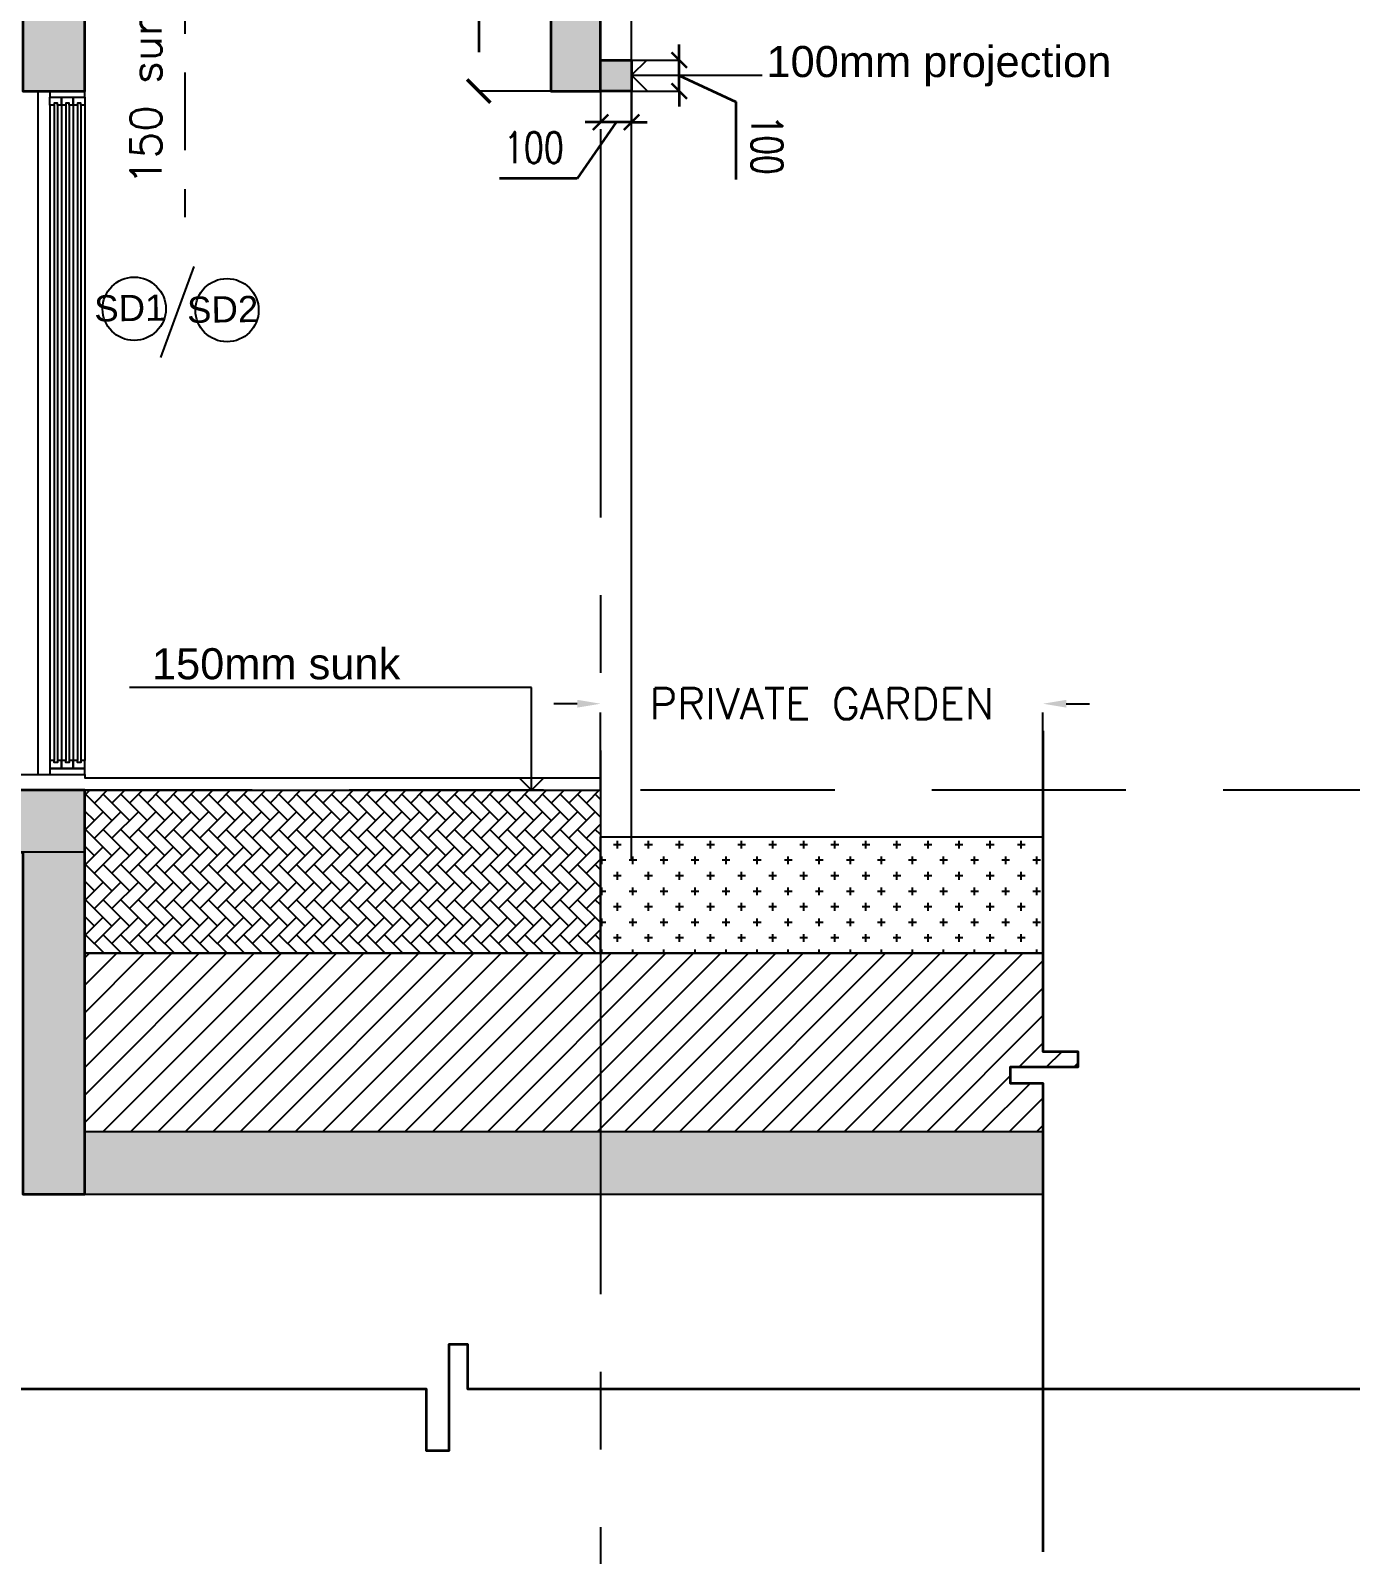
# Model space of a CAD drawing. Header units: millimetres. Extents: x 1066295 to 1300022, y -5734212 to -5454663.
# Drawn here: x 1120826 to 1125075, y -5549454 to -5544548 of the extents above; entities that cross this region are included whole.
import ezdxf
from ezdxf.enums import TextEntityAlignment as Align

# ---------------------------------------------------------------- set-up
doc = ezdxf.new("R2010")
doc.units = ezdxf.units.MM
doc.header["$LTSCALE"] = 1000
doc.header["$MEASUREMENT"] = 0
for name, pattern in [('AUDIT_D_120904163729-0', [0]), ('T9_PROFILE SECTIONS$0$( Hidden )', [0.375, 0.25, -0.125]), ('T9_PROFILE SECTIONS$0$AUDIT_D_120904163729-0', [0]), ('T9_PROFILE SECTIONS$0$HIDDEN', [0.375, 0.25, -0.125]), ('T9_PROFILE SECTIONS$0$HIDDEN2', [0.1875, 0.125, -0.0625]), ('T9_PROFILE SECTIONS$0$PHANTOM2', [1.25, 0.625, -0.125, 0.125, -0.125, 0.125, -0.125]), ('T9_PROFILE SECTIONS$0$T10(T7 IS SIMILAR BUT MIRROR) - DIMENSION & TEXTING$0$HIDDEN', [0.375, 0.25, -0.125]), ('T9_PROFILE SECTIONS$0$T8_PROFILE SECTIONS$0$HIDDEN', [0.375, 0.25, -0.125])]:
    doc.linetypes.add(name, pattern=pattern)
doc.layers.get('0').update_dxf_attribs({"linetype": 'AUDIT_D_120904163729-0'})
for name, color, linetype in [('T9_PROFILE SECTIONS$0$a-alu frame', 4, 'Continuous'), ('T9_PROFILE SECTIONS$0$A-BUILDING LINE TURNS HERE', 252, 'T9_PROFILE SECTIONS$0$PHANTOM2'), ('T9_PROFILE SECTIONS$0$a-ele', 8, 'Continuous'), ('T9_PROFILE SECTIONS$0$a-rcc', 3, 'Continuous'), ('T9_PROFILE SECTIONS$0$A-SUNK SLAB', 251, 'T9_PROFILE SECTIONS$0$AUDIT_D_120904163729-0'), ('T9_PROFILE SECTIONS$0$A-WALL HATCH', 8, 'Continuous'), ('T9_PROFILE SECTIONS$0$a-window', 5, 'Continuous'), ('T9_PROFILE SECTIONS$0$ELEV 5', 8, 'Continuous'), ('T9_PROFILE SECTIONS$0$F.F.L', 36, 'Continuous'), ('T9_PROFILE SECTIONS$0$HATCH', 8, 'Continuous'), ('T9_PROFILE SECTIONS$0$HATCH 150', 8, 'Continuous'), ('T9_PROFILE SECTIONS$0$Leader', 2, 'T9_PROFILE SECTIONS$0$AUDIT_D_120904163729-0'), ('T9_PROFILE SECTIONS$0$LEVEL', 7, 'Continuous'), ('T9_PROFILE SECTIONS$0$T10(T7 IS SIMILAR BUT MIRROR) - DIMENSION & TEXTING$0$A-DIMENSIONS', 2, 'T9_PROFILE SECTIONS$0$T10(T7 IS SIMILAR BUT MIRROR) - DIMENSION & TEXTING$0$HIDDEN'), ('T9_PROFILE SECTIONS$0$TEXT ROOM', 7, 'Continuous'), ('T9_PROFILE SECTIONS$0$TYPICAL UNITS$0$a-door-no', 104, 'Continuous')]:
    doc.layers.add(name, color=color, linetype=linetype)
for name, color, linetype, lineweight in [('T9_PROFILE SECTIONS$0$A-DIMENSION', 2, 'Continuous', 35), ('T9_PROFILE SECTIONS$0$A-SLAB', 3, 'Continuous', 35), ('T9_PROFILE SECTIONS$0$R0-18-10-2014-T1-1st Podium Floor Plan$0$Text', 7, 'Continuous', 0), ('T9_PROFILE SECTIONS$0$T8_PROFILE SECTIONS$0$A-DIMENSION', 2, 'Continuous', 35), ('T9_PROFILE SECTIONS$0$T8_PROFILE SECTIONS$0$A-SLAB', 3, 'Continuous', 35)]:
    doc.layers.add(name, color=color, linetype=linetype, lineweight=lineweight)
doc.styles.add('T9_PROFILE SECTIONS$0$ARIAL ARROW', font='arial.ttf')
doc.styles.add('T9_PROFILE SECTIONS$0$CLUSTER A- TOILET DETAIL$0$texts', font='simplex.shx', dxfattribs={"width": 0.75})
doc.styles.add('T9_PROFILE SECTIONS$0$Romans 1', font='romans.shx', dxfattribs={"height": 100})
doc.styles.add('T9_PROFILE SECTIONS$0$T8_PROFILE SECTIONS$0$Romans 1', font='romans.shx', dxfattribs={"height": 100})
doc.styles.add('T9_PROFILE SECTIONS$0$TYPICAL UNITS$0$LODHA STANDERD', font='sanss___.ttf')
doc.dimstyles.new('T9_PROFILE SECTIONS$0$ALPINE S', dxfattribs={"dimscale": 0, "dimtxt": 100, "dimasz": 75, "dimexe": 0, "dimexo": 0, "dimgap": 75, "dimtad": 1, "dimdec": 0, "dimzin": 0, "dimdsep": 46, "dimtxsty": 'T9_PROFILE SECTIONS$0$Romans 1', "dimblk": 'T9_PROFILE SECTIONS$0$_ArchTick', "dimcen": 0.09, "dimclrd": 256, "dimclre": 256, "dimclrt": 7, "dimadec": 0, "dimazin": 0, "dimtfac": 1, "dimtdec": 0, "dimtofl": 0, "dimtmove": 1, "dimatfit": 0, "dimldrblk": 'T9_PROFILE SECTIONS$0$_Open90', "dimfxl": 1, "dimtolj": 1, "dimtzin": 0, "dimarcsym": 0})
doc.dimstyles.new('T9_PROFILE SECTIONS$0$T8_PROFILE SECTIONS$0$ALPINE S', dxfattribs={"dimscale": 0, "dimtxt": 100, "dimasz": 75, "dimexe": 0, "dimexo": 0, "dimgap": 75, "dimtad": 1, "dimdec": 0, "dimzin": 0, "dimdsep": 46, "dimtxsty": 'T9_PROFILE SECTIONS$0$T8_PROFILE SECTIONS$0$Romans 1', "dimblk": 'T9_PROFILE SECTIONS$0$T8_PROFILE SECTIONS$0$_ArchTick', "dimcen": 0.09, "dimclrd": 256, "dimclre": 256, "dimclrt": 7, "dimadec": 0, "dimazin": 0, "dimtfac": 1, "dimtdec": 0, "dimtofl": 0, "dimtmove": 1, "dimatfit": 0, "dimldrblk": 'T9_PROFILE SECTIONS$0$T8_PROFILE SECTIONS$0$_Open90', "dimfxl": 1, "dimtolj": 1, "dimtzin": 0, "dimarcsym": 0})

# ---------------------------------------------------------------- blocks, each defined once
blk = doc.blocks.new('T9_PROFILE SECTIONS$0$window with railing')
at = {"layer": 'T9_PROFILE SECTIONS$0$a-ele'}
blk.add_lwpolyline([(-11244.9, -340863.7), (-11244.9, -338663.7)], dxfattribs=at)
at = {"layer": 'T9_PROFILE SECTIONS$0$a-window', "color": 250}
for p, q in [((-11394.9, -338708.7), (-11394.9, -340818.7)), ((-11381.6, -338708.7), (-11381.6, -340818.7)), ((-11371.6, -338708.7), (-11371.6, -340818.7))]:
    blk.add_line(p, q, dxfattribs=at)
at = {"layer": 'T9_PROFILE SECTIONS$0$a-window', "color": 1}
for p, q in [((-11357.4, -338708.7), (-11357.4, -340818.7)), ((-11319.9, -338708.7), (-11319.9, -340818.7)), ((-11319.9, -338708.7), (-11319.9, -340818.7)), ((-11282.4, -338708.7), (-11282.4, -340818.7))]:
    blk.add_line(p, q, dxfattribs=at)
at = {"layer": 'T9_PROFILE SECTIONS$0$a-window', "color": 5}
for p, q in [((-11344.1, -338708.7), (-11344.1, -340818.7)), ((-11334.1, -338708.7), (-11334.1, -340818.7)), ((-11306.6, -338708.7), (-11306.6, -340818.7)), ((-11296.6, -338708.7), (-11296.6, -340818.7))]:
    blk.add_line(p, q, dxfattribs=at)
at = {"layer": 'T9_PROFILE SECTIONS$0$a-window', "color": 4}
for points in [[(-11394.9, -338683.7), (-11394.9, -338663.7), (-11282.4, -338663.7), (-11282.4, -338683.7)], [(-11371.6, -338708.7), (-11357.4, -338708.7), (-11357.4, -338683.7), (-11394.9, -338683.7), (-11394.9, -338708.7), (-11381.6, -338708.7), (-11381.6, -338702.7), (-11371.6, -338702.7)], [(-11334.1, -338708.7), (-11319.9, -338708.7), (-11319.9, -338683.7), (-11357.4, -338683.7), (-11357.4, -338708.7), (-11344.1, -338708.7), (-11344.1, -338702.7), (-11334.1, -338702.7)], [(-11296.6, -338708.7), (-11282.4, -338708.7), (-11282.4, -338683.7), (-11319.9, -338683.7), (-11319.9, -338708.7), (-11306.6, -338708.7), (-11306.6, -338702.7), (-11296.6, -338702.7)], [(-11371.6, -340818.7), (-11357.4, -340818.7), (-11357.4, -340843.7), (-11394.9, -340843.7), (-11394.9, -340818.7), (-11381.6, -340818.7), (-11381.6, -340824.7), (-11371.6, -340824.7)], [(-11394.9, -340863.7), (-11394.9, -340843.7), (-11282.4, -340843.7), (-11282.4, -340863.7)], [(-11334.1, -340818.7), (-11319.9, -340818.7), (-11319.9, -340843.7), (-11357.4, -340843.7), (-11357.4, -340818.7), (-11344.1, -340818.7), (-11344.1, -340824.7), (-11334.1, -340824.7)], [(-11296.6, -340818.7), (-11282.4, -340818.7), (-11282.4, -340843.7), (-11319.9, -340843.7), (-11319.9, -340818.7), (-11306.6, -340818.7), (-11306.6, -340824.7), (-11296.6, -340824.7)]]:
    blk.add_lwpolyline(points, close=True, dxfattribs=at)
blk = doc.blocks.new('T9_PROFILE SECTIONS$0$_ArchTick')
at = {"color": 0, "linetype": 'ByBlock', "const_width": 0.15}
blk.add_lwpolyline([(-0.5, -0.5), (0.5, 0.5)], dxfattribs=at)
blk = doc.blocks.new('T9_PROFILE SECTIONS$0$TYPICAL UNITS$0$B-flat-33')
at = {"layer": 'T9_PROFILE SECTIONS$0$TYPICAL UNITS$0$a-door-no'}
blk.add_ellipse((14107.6, 1401.5), major_axis=(0, -181), ratio=0.999989, dxfattribs=at)
at = {"layer": 'T9_PROFILE SECTIONS$0$TYPICAL UNITS$0$a-door-no', "style": 'T9_PROFILE SECTIONS$0$TYPICAL UNITS$0$LODHA STANDERD', "oblique": 0.00002, "width": 0.999989}
blk.add_attdef('OP1', text='', height=150, rotation=0.75922, dxfattribs=at).set_placement((14117, 1331.6), align=Align.CENTER)
blk = doc.blocks.new('*D858')
at = {"layer": 'T9_PROFILE SECTIONS$0$Leader', "lineweight": -2, "transparency": 16777216}
for p, q in [((1124331.2, -5544316.8), (1124256.2, -5544316.8)), ((1125905.5, -5544316.8), (1125980.5, -5544316.8))]:
    blk.add_line(p, q, dxfattribs=at)
at = {"layer": 'T9_PROFILE SECTIONS$0$Leader', "linetype": 'T9_PROFILE SECTIONS$0$( Hidden )', "lineweight": -2, "transparency": 16777216}
for p, q in [((1124406.2, -5544595.1), (1124406.2, -5544316.8)), ((1125830.5, -5544595.1), (1125830.5, -5544316.8))]:
    blk.add_line(p, q, dxfattribs=at)
at = {"layer": 'T9_PROFILE SECTIONS$0$Leader', "transparency": 16777216}
for points in [[(1124331.2, -5544304.3), (1124331.2, -5544329.3), (1124406.2, -5544316.8)], [(1125905.5, -5544304.3), (1125905.5, -5544329.3), (1125830.5, -5544316.8)]]:
    blk.add_solid(points, dxfattribs=at)
at = {"layer": 'T9_PROFILE SECTIONS$0$Leader', "color": 7, "transparency": 16777216, "insert": (1125118.4, -5544316.8), "char_height": 100, "attachment_point": 5, "style": 'T9_PROFILE SECTIONS$0$Romans 1'}
blk.add_mtext('\\A1;PRIVATE GARDEN', dxfattribs=at)
blk = doc.blocks.new('*D220')
at = {"layer": 'T9_PROFILE SECTIONS$0$A-DIMENSION', "linetype": 'T9_PROFILE SECTIONS$0$HIDDEN', "lineweight": -2, "transparency": 16777216}
for p, q in [((1322621.8, -5677944.3), (1322621.8, -5677712.1)), ((1323371.8, -5677944.3), (1323371.8, -5677712.1))]:
    blk.add_line(p, q, dxfattribs=at)
at = {"layer": 'T9_PROFILE SECTIONS$0$A-DIMENSION', "linetype": 'T9_PROFILE SECTIONS$0$HIDDEN', "transparency": 16777216}
blk.add_line((1323371.8, -5677712.1), (1322621.8, -5677712.1), dxfattribs=at)
at = {"layer": 'T9_PROFILE SECTIONS$0$A-DIMENSION', "linetype": 'ByBlock', "transparency": 16777216, "xscale": 75, "yscale": 75, "zscale": 75, "rotation": 180}
blk.add_blockref('T9_PROFILE SECTIONS$0$_ArchTick', (1322621.8, -5677712.1), dxfattribs=at)
at = {"layer": 'T9_PROFILE SECTIONS$0$A-DIMENSION', "linetype": 'ByBlock', "transparency": 16777216, "xscale": 75, "yscale": 75, "zscale": 75}
blk.add_blockref('T9_PROFILE SECTIONS$0$_ArchTick', (1323371.8, -5677712.1), dxfattribs=at)
at = {"layer": 'T9_PROFILE SECTIONS$0$A-DIMENSION', "color": 7, "linetype": 'ByBlock', "transparency": 16777216, "insert": (1322996.8, -5677587.1), "char_height": 100, "attachment_point": 5, "style": 'T9_PROFILE SECTIONS$0$Romans 1'}
blk.add_mtext('\\A1;750', dxfattribs=at)
blk = doc.blocks.new('T9_PROFILE SECTIONS$0$_Open90')
at = {"color": 0, "linetype": 'ByBlock', "lineweight": -2}
for p, q in [((0, 0), (-1, 0)), ((-0.5, 0.5), (0, 0)), ((0, 0), (-0.5, -0.5))]:
    blk.add_line(p, q, dxfattribs=at)
blk = doc.blocks.new('T9_PROFILE SECTIONS$0$T8_PROFILE SECTIONS$0$_ArchTick')
at = {"color": 0, "linetype": 'ByBlock', "const_width": 0.15}
blk.add_lwpolyline([(-0.5, -0.5), (0.5, 0.5)], dxfattribs=at)
blk = doc.blocks.new('*D223')
at = {"layer": 'T9_PROFILE SECTIONS$0$T8_PROFILE SECTIONS$0$A-DIMENSION', "linetype": 'T9_PROFILE SECTIONS$0$T8_PROFILE SECTIONS$0$HIDDEN', "transparency": 16777216}
for p, q in [((1322340, -5678028.8), (1322340, -5677750.3)), ((1322521.7, -5678154.4), (1322340, -5678028.8)), ((1322521.7, -5678104.4), (1322521.7, -5678054.4)), ((1322521.7, -5678204.4), (1322521.7, -5678104.4)), ((1322521.7, -5678204.4), (1322521.7, -5678254.4))]:
    blk.add_line(p, q, dxfattribs=at)
at = {"layer": 'T9_PROFILE SECTIONS$0$T8_PROFILE SECTIONS$0$A-DIMENSION', "linetype": 'T9_PROFILE SECTIONS$0$T8_PROFILE SECTIONS$0$HIDDEN', "lineweight": -2, "transparency": 16777216}
for p, q in [((1322621.8, -5678104.4), (1322521.7, -5678104.4)), ((1322621.8, -5678204.4), (1322521.7, -5678204.4))]:
    blk.add_line(p, q, dxfattribs=at)
at = {"layer": 'T9_PROFILE SECTIONS$0$T8_PROFILE SECTIONS$0$A-DIMENSION', "linetype": 'ByBlock', "transparency": 16777216, "xscale": 50, "yscale": 50, "zscale": 50}
for p, rotation in [((1322521.7, -5678104.4), 270), ((1322521.7, -5678204.4), 90.00000000000001)]:
    blk.add_blockref('T9_PROFILE SECTIONS$0$T8_PROFILE SECTIONS$0$_ArchTick', p, dxfattribs=dict(at, rotation=rotation))
at = {"layer": 'T9_PROFILE SECTIONS$0$T8_PROFILE SECTIONS$0$A-DIMENSION', "color": 7, "linetype": 'ByBlock', "transparency": 16777216, "insert": (1322440, -5677889.5), "char_height": 100, "attachment_point": 5, "rotation": 270, "style": 'T9_PROFILE SECTIONS$0$CLUSTER A- TOILET DETAIL$0$texts'}
blk.add_mtext('\\A1;100', dxfattribs=at)
blk = doc.blocks.new('T9_PROFILE SECTIONS$0$T8_PROFILE SECTIONS$0$_Open90')
at = {"color": 0, "linetype": 'ByBlock', "lineweight": -2}
for p, q in [((0, 0), (-1, 0)), ((-0.5, 0.5), (0, 0)), ((0, 0), (-0.5, -0.5))]:
    blk.add_line(p, q, dxfattribs=at)
blk = doc.blocks.new('*D224')
at = {"layer": 'T9_PROFILE SECTIONS$0$T8_PROFILE SECTIONS$0$A-DIMENSION', "linetype": 'T9_PROFILE SECTIONS$0$T8_PROFILE SECTIONS$0$HIDDEN', "lineweight": -2, "transparency": 16777216}
for p, q in [((1322621.8, -5678204.4), (1322621.8, -5678357.5)), ((1322721.8, -5678204.4), (1322721.8, -5678357.5))]:
    blk.add_line(p, q, dxfattribs=at)
at = {"layer": 'T9_PROFILE SECTIONS$0$T8_PROFILE SECTIONS$0$A-DIMENSION', "linetype": 'T9_PROFILE SECTIONS$0$T8_PROFILE SECTIONS$0$HIDDEN', "transparency": 16777216}
for p, q in [((1322621.8, -5678357.5), (1322571.8, -5678357.5)), ((1322671.8, -5678357.5), (1322587.6, -5678540.1)), ((1322621.8, -5678357.5), (1322721.8, -5678357.5)), ((1322721.8, -5678357.5), (1322771.8, -5678357.5)), ((1322587.6, -5678540.1), (1322309, -5678540.1))]:
    blk.add_line(p, q, dxfattribs=at)
at = {"layer": 'T9_PROFILE SECTIONS$0$T8_PROFILE SECTIONS$0$A-DIMENSION', "linetype": 'ByBlock', "transparency": 16777216, "xscale": 50, "yscale": 50, "zscale": 50}
blk.add_blockref('T9_PROFILE SECTIONS$0$T8_PROFILE SECTIONS$0$_ArchTick', (1322621.8, -5678357.5), dxfattribs=at)
at = {"layer": 'T9_PROFILE SECTIONS$0$T8_PROFILE SECTIONS$0$A-DIMENSION', "linetype": 'ByBlock', "transparency": 16777216, "xscale": 50, "yscale": 50, "zscale": 50, "rotation": 180}
blk.add_blockref('T9_PROFILE SECTIONS$0$T8_PROFILE SECTIONS$0$_ArchTick', (1322721.8, -5678357.5), dxfattribs=at)
at = {"layer": 'T9_PROFILE SECTIONS$0$T8_PROFILE SECTIONS$0$A-DIMENSION', "color": 7, "linetype": 'ByBlock', "transparency": 16777216, "insert": (1322448.3, -5678640.1), "char_height": 100, "attachment_point": 5, "rotation": 180, "style": 'T9_PROFILE SECTIONS$0$CLUSTER A- TOILET DETAIL$0$texts'}
blk.add_mtext('\\A1;100', dxfattribs=at)
blk = doc.blocks.new('*D217')
at = {"layer": 'T9_PROFILE SECTIONS$0$T10(T7 IS SIMILAR BUT MIRROR) - DIMENSION & TEXTING$0$A-DIMENSIONS', "lineweight": -2, "transparency": 16777216}
for p, q in [((1323056.6, -5676766), (1322216.1, -5676766)), ((1323296.8, -5677053.5), (1323056.6, -5676766)), ((1323221.8, -5677053.5), (1323146.8, -5677053.5)), ((1323221.8, -5677053.5), (1323371.8, -5677053.5)), ((1323371.8, -5677053.5), (1323446.8, -5677053.5))]:
    blk.add_line(p, q, dxfattribs=at)
at = {"layer": 'T9_PROFILE SECTIONS$0$T10(T7 IS SIMILAR BUT MIRROR) - DIMENSION & TEXTING$0$A-DIMENSIONS', "linetype": 'T9_PROFILE SECTIONS$0$HIDDEN', "lineweight": -2, "transparency": 16777216}
for p, q in [((1323221.8, -5677194.4), (1323221.8, -5677053.5)), ((1323371.8, -5677194.4), (1323371.8, -5677053.5))]:
    blk.add_line(p, q, dxfattribs=at)
at = {"layer": 'T9_PROFILE SECTIONS$0$T10(T7 IS SIMILAR BUT MIRROR) - DIMENSION & TEXTING$0$A-DIMENSIONS', "linetype": 'ByBlock', "lineweight": -2, "transparency": 16777216, "xscale": 75, "yscale": 75, "zscale": 75}
blk.add_blockref('T9_PROFILE SECTIONS$0$_ArchTick', (1323221.8, -5677053.5), dxfattribs=at)
at = {"layer": 'T9_PROFILE SECTIONS$0$T10(T7 IS SIMILAR BUT MIRROR) - DIMENSION & TEXTING$0$A-DIMENSIONS', "linetype": 'ByBlock', "lineweight": -2, "transparency": 16777216, "xscale": 75, "yscale": 75, "zscale": 75, "rotation": 180}
blk.add_blockref('T9_PROFILE SECTIONS$0$_ArchTick', (1323371.8, -5677053.5), dxfattribs=at)
at = {"layer": 'T9_PROFILE SECTIONS$0$T10(T7 IS SIMILAR BUT MIRROR) - DIMENSION & TEXTING$0$A-DIMENSIONS', "color": 7, "linetype": 'ByBlock', "transparency": 16777216, "insert": (1322636.3, -5676641), "char_height": 100, "attachment_point": 5, "style": 'T9_PROFILE SECTIONS$0$Romans 1', "bg_fill": 3, "box_fill_scale": 1.25, "bg_fill_color": 256, "bg_fill_true_color": 13158600, "bg_fill_transparency": 0}
blk.add_mtext('\\A1;150 sunk', dxfattribs=at)
blk = doc.blocks.new('T9_PROFILE SECTIONS$0$87i')
at = {"layer": 'T9_PROFILE SECTIONS$0$HATCH 150'}
h = blk.add_hatch(color=8, dxfattribs=at)
h.dxf.hatch_style = 1
h.paths.add_polyline_path([(1323521.8, -5677944.4), (1323371.8, -5677944.4), (1323221.8, -5677944.4), (1323221.8, -5676444.4), (1323371.8, -5676444.4), (1323371.8, -5674481), (1323171.8, -5674481), (1323171.8, -5676244.4), (1322621.8, -5676244.4), (1322621.8, -5676444.4), (1323021.8, -5676444.4), (1323021.8, -5677944.4), (1322621.8, -5677944.4), (1322621.8, -5678104.4), (1323521.8, -5678104.4)])
h = blk.add_hatch(dxfattribs=at)
h.set_pattern_fill('AR-SAND', color=8, scale=10, angle=-90)
h.set_pattern_definition([(37.5, (-7656.884, 3890.655), (-0.62993358, 19.26823769), [0, -15.2, 0, -17, 0, -16.25]), (7.5, (-7656.884, 3890.655), (17.69776705, 28.22146065), [0, -8.2, 0, -13.7, 0, -5.25]), (327.5, (-7669.184, 3890.655), (31.141418618, 0.056590535), [0, -5, 0, -18, 0, -23.5]), (317.5, (-7669.184, 3890.655), (30.06126605, 8.77675565), [0, -2.5, 0, -11.8, 0, -13.5])])
h.paths.add_polyline_path([(1322721.8, -5678104.4), (1322721.8, -5678204.4), (1322621.8, -5678204.4), (1322621.8, -5678104.4)])
h.paths.add_polyline_path([(1323421.8, -5678104.4), (1323421.8, -5678204.4), (1323521.8, -5678204.4), (1323521.8, -5678104.4)])
at = {"layer": 'T9_PROFILE SECTIONS$0$A-SLAB', "linetype": 'ByBlock'}
for points in [[(1323521.8, -5677944.4), (1323371.8, -5677944.4), (1323221.8, -5677944.4), (1323221.8, -5676444.4), (1323371.8, -5676444.4), (1323371.8, -5674481), (1323171.8, -5674481), (1323171.8, -5676244.4), (1322621.8, -5676244.4), (1322621.8, -5676444.4), (1323021.8, -5676444.4), (1323021.8, -5677944.4), (1322621.8, -5677944.4), (1322621.8, -5678104.4), (1323521.8, -5678104.4)], [(1322721.8, -5678104.4), (1322721.8, -5678204.4), (1322621.8, -5678204.4), (1322621.8, -5678104.4)]]:
    blk.add_lwpolyline(points, close=True, dxfattribs=at)
at = {"layer": 'T9_PROFILE SECTIONS$0$ELEV 5', "ltscale": 0.7}
blk.add_line((1322721.8, -5678204.4), (1323421.8, -5678204.4), dxfattribs=at)
at = {"layer": 'T9_PROFILE SECTIONS$0$R0-18-10-2014-T1-1st Podium Floor Plan$0$Text', "insert": (1322470.1, -5679748.7, 0), "char_height": 100, "width": 1133.401, "attachment_point": 9, "rotation": 270, "style": 'T9_PROFILE SECTIONS$0$ARIAL ARROW'}
blk.add_mtext('100mm projection\\P  ', dxfattribs=at)
at = {"layer": 'T9_PROFILE SECTIONS$0$A-DIMENSION', "linetype": 'ByBlock'}
dim = blk.add_linear_dim(base=(1322621.8, -5677712.1), p1=(1323371.8, -5677944.3), p2=(1322621.8, -5677944.3), dimstyle='T9_PROFILE SECTIONS$0$ALPINE S', override={"dimscale": 1, "dimfxl": 5, "dimlwd": 65535, "dimarcsym": 1}, dxfattribs=at)
dim.commit()
dim.dimension.update_dxf_attribs({"geometry": '*D220', "text_midpoint": (1322996.8, -5677587.1)})
at = {"layer": 'T9_PROFILE SECTIONS$0$T8_PROFILE SECTIONS$0$A-DIMENSION', "linetype": 'ByBlock'}
for base, p1, p2, angle, picture, middle in [((1322521.7, -5678104.4), (1322621.8, -5678204.4, 0), (1322621.8, -5678104.4, 0), 270, '*D223', (1322340, -5677978.8)), ((1322721.8, -5678357.5), (1322621.8, -5678204.4), (1322721.8, -5678204.4, 0), 180, '*D224', (1322537.6, -5678540.1))]:
    dim = blk.add_linear_dim(base=base, p1=p1, p2=p2, angle=angle, dimstyle='T9_PROFILE SECTIONS$0$T8_PROFILE SECTIONS$0$ALPINE S', override={"dimscale": 1, "dimasz": 50, "dimgap": 50, "dimtxsty": 'T9_PROFILE SECTIONS$0$CLUSTER A- TOILET DETAIL$0$texts', "dimfxl": 5, "dimlwd": 65535, "dimarcsym": 1}, dxfattribs=at)
    dim.commit()
    dim.dimension.update_dxf_attribs({"geometry": picture, "text_midpoint": middle, "dimtype": 128})
at = {"layer": 'T9_PROFILE SECTIONS$0$Leader'}
blk.add_leader([(1322672.9, -5678204.4), (1322672.9, -5678421), (1322672.9, -5678624.7)], dimstyle='T9_PROFILE SECTIONS$0$ALPINE S', override={"dimscale": 1, "dimasz": 100, "dimtad": 0}, dxfattribs=at)
at = {"layer": 'T9_PROFILE SECTIONS$0$T10(T7 IS SIMILAR BUT MIRROR) - DIMENSION & TEXTING$0$A-DIMENSIONS', "linetype": 'ByBlock'}
dim = blk.add_linear_dim(base=(1323371.8, -5677053.5), p1=(1323221.8, -5677194.4), p2=(1323371.8, -5677194.4), text='<> sunk', dimstyle='T9_PROFILE SECTIONS$0$ALPINE S', override={"dimscale": 1, "dimfxl": 5, "dimtfill": 1, "dimarcsym": 1}, dxfattribs=at)
dim.commit()
dim.dimension.update_dxf_attribs({"geometry": '*D217', "text_midpoint": (1322981.6, -5676766), "dimtype": 128})
blk = doc.blocks.new('T9_PROFILE SECTIONS')
at = {"layer": 'T9_PROFILE SECTIONS$0$A-SUNK SLAB', "linetype": 'ByBlock'}
h = blk.add_hatch(dxfattribs=at)
h.set_pattern_fill('AR-HBONE', color=256, scale=10)
h.set_pattern_definition([(135, (-4553698.153, -6867966.85), (-56.5685425, 1e-14), [120, -40]), (225, (-4553726.437, -6867938.564), (-56.5685425, 1e-14), [120, -40])])
h.paths.add_polyline_path([(1124406.2086, -5545120.054), (1122746.2086, -5545120.054), (1122746.2086, -5544595.054), (1124406.2086, -5544595.054)])
at = {"layer": 'T9_PROFILE SECTIONS$0$A-WALL HATCH', "linetype": 'ByBlock'}
h = blk.add_hatch(color=256, dxfattribs=at)
h.dxf.hatch_style = 1
h.paths.add_polyline_path([(1125830.5142, -5545895.054), (1125830.5142, -5545695.054), (1122746.2086, -5545695.054), (1122746.2086, -5544795.054), (1122546.2086, -5544795.054), (1122546.2086, -5545895.054)])
at = {"layer": 'T9_PROFILE SECTIONS$0$HATCH'}
h = blk.add_hatch(dxfattribs=at)
h.set_pattern_fill('CROSS', color=256, scale=200, angle=49.8779633, style=0)
h.set_pattern_definition([(90, (-4585134.756, -5991331.64), (-50, 50), [25, -75]), (180, (-4585122.256, -5991319.14), (-50, -50), [25, -75])])
h.paths.add_polyline_path([(1125830.5142, -5545120.054), (1125830.5142, -5544745.054), (1124406.2086, -5544745.054), (1124406.2086, -5545120.054)])
h = blk.add_hatch(dxfattribs=at)
h.set_pattern_fill('ANSI31', color=256, scale=500, style=0)
h.set_pattern_definition([(45, (-541.116, 131789.466), (-44.1941738, 44.1941738), [])])
h.paths.add_polyline_path([(1125830.5142, -5545695.054), (1125830.5142, -5545538.1056), (1125724.9521, -5545538.1056), (1125724.9521, -5545486.8729), (1125942.1929, -5545486.8729), (1125942.1929, -5545435.6402), (1125830.5142, -5545435.6402), (1125830.5142, -5545120.054), (1122746.2086, -5545120.054), (1122746.2086, -5545695.054)])
at = {"layer": 'T9_PROFILE SECTIONS$0$HATCH 150'}
h = blk.add_hatch(color=8, dxfattribs=at)
h.dxf.hatch_style = 1
h.paths.add_polyline_path([(1122746.2086, -5544745.054), (1122746.2086, -5544595.054), (1120782.8348, -5544595.054), (1120782.8348, -5544795.054), (1122546.2086, -5544795.054), (1122546.2086, -5545895.054), (1122746.2086, -5545895.054), (1122746.2086, -5544945.054)])
blk.add_line((1125830.5142, -5545120.054), (1122746.2086, -5545120.054))
at = {"layer": 'T9_PROFILE SECTIONS$0$A-BUILDING LINE TURNS HERE', "ltscale": 2}
blk.add_line((1124406.2086, -5454967.5259), (1124406.2086, -5549767.0766), dxfattribs=at)
at = {"layer": 'T9_PROFILE SECTIONS$0$a-rcc', "linetype": 'ByBlock'}
blk.add_lwpolyline([(1125830.5142, -5545695.054), (1122746.2086, -5545695.054), (1122746.2086, -5544795.054), (1122546.2086, -5544795.054), (1122546.2086, -5545895.054), (1125830.5142, -5545895.054)], dxfattribs=at)
at = {"layer": 'T9_PROFILE SECTIONS$0$A-SLAB', "linetype": 'ByBlock', "elevation": 0.01}
blk.add_lwpolyline([(1125830.5142, -5544403.6031), (1125830.5142, -5545435.6402), (1125942.1929, -5545435.6402), (1125942.1929, -5545486.8729), (1125724.9521, -5545486.8729), (1125724.9521, -5545538.1056), (1125830.5142, -5545538.1056), (1125830.5142, -5547046.0561)], dxfattribs=at)
at = {"layer": 'T9_PROFILE SECTIONS$0$A-SLAB', "linetype": 'ByBlock'}
blk.add_lwpolyline([(1122746.2086, -5544745.054), (1122746.2086, -5544745.054), (1122746.2086, -5544595.054), (1120782.8348, -5544595.054), (1120782.8348, -5544795.054), (1122546.2086, -5544795.054), (1122546.2086, -5545895.054), (1122746.2086, -5545895.054), (1122746.2086, -5544945.054), (1122746.2086, -5544945.054)], close=True, dxfattribs=at)
blk.add_lwpolyline([(1130556.7822, -5546523.1551), (1123979.171, -5546523.1551), (1123979.171, -5546379.5556), (1123918.2239, -5546379.5556), (1123918.2239, -5546721.4418), (1123846.0771, -5546721.4418), (1123846.0771, -5546523.1551), (1119954.0573, -5546523.1551)], dxfattribs=at)
at = {"layer": 'T9_PROFILE SECTIONS$0$A-SUNK SLAB', "linetype": 'ByBlock'}
blk.add_lwpolyline([(1124406.2086, -5545120.054), (1122746.2086, -5545120.054), (1122746.2086, -5544595.054), (1124406.2086, -5544595.054)], close=True, dxfattribs=at)
at = {"layer": 'T9_PROFILE SECTIONS$0$ELEV 5', "ltscale": 0.7}
blk.add_line((1124506.2086, -5544820.054), (1124506.2086, -5542345.0541), dxfattribs=at)
at = {"layer": 'T9_PROFILE SECTIONS$0$F.F.L', "linetype": 'Continuous', "ltscale": 0.1}
blk.add_lwpolyline([(1120782.8348, -5544545.054), (1122746.2086, -5544545.054), (1122746.2086, -5544555.054), (1124406.2086, -5544555.054)], dxfattribs=at)
at = {"layer": 'T9_PROFILE SECTIONS$0$HATCH'}
for points in [[(1125830.5142, -5545120.054), (1124406.2086, -5545120.054), (1124406.2086, -5544745.054), (1125830.5142, -5544745.054)], [(1125830.5142, -5545695.054), (1122746.2086, -5545695.054), (1122746.2086, -5545120.054), (1125830.5142, -5545120.054)]]:
    blk.add_lwpolyline(points, dxfattribs=at)
at = {"layer": 'T9_PROFILE SECTIONS$0$LEVEL', "color": 8, "linetype": 'T9_PROFILE SECTIONS$0$HIDDEN2', "ltscale": 5}
blk.add_line((1261097.5948, -5544595.054, -0.01), (1103452.4742, -5544595.054, -0.01), dxfattribs=at)
at = {"layer": 'T9_PROFILE SECTIONS$0$T8_PROFILE SECTIONS$0$A-SLAB', "linetype": 'ByBlock'}
blk.add_lwpolyline([(1133431.3168, -5546523.1544), (1131735.3771, -5546523.1544), (1131735.3771, -5546379.5549), (1131674.43, -5546379.5549), (1131674.43, -5546721.4411), (1131602.2832, -5546721.4411), (1131602.2832, -5546523.1544), (1125375.2591, -5546523.1544)], dxfattribs=at)
at = {"layer": 'T9_PROFILE SECTIONS$0$TEXT ROOM', "ltscale": 0.1}
blk.add_line((1122990.4363, -5543202.5994), (1123098.402, -5542909.7342), dxfattribs=at)
at = {"layer": 'T9_PROFILE SECTIONS$0$a-alu frame', "linetype": 'Continuous', "xscale": -1}
blk.add_blockref('T9_PROFILE SECTIONS$0$window with railing', (1111351.3332, -5203681.3673, 0.0002), dxfattribs=at)
at = {"layer": 'T9_PROFILE SECTIONS$0$TEXT ROOM', "ltscale": 0.1}
ref = blk.add_blockref('T9_PROFILE SECTIONS$0$TYPICAL UNITS$0$B-flat-33', (1114969.5826, -5543834.0443), dxfattribs=dict(at, xscale=0.5625, yscale=0.5625, zscale=0.5625))
ref.add_attrib('OP1', 'SD1', dxfattribs={"layer": 'T9_PROFILE SECTIONS$0$TYPICAL UNITS$0$a-door-no', "height": 84.375, "rotation": 0.7592242, "style": 'T9_PROFILE SECTIONS$0$TYPICAL UNITS$0$LODHA STANDERD', "oblique": 0.0000158, "width": 0.999989}).set_placement((1122891.5446, -5543085.2664), align=Align.CENTER)
ref = blk.add_blockref('T9_PROFILE SECTIONS$0$TYPICAL UNITS$0$B-flat-33', (1115268.3601, -5543838.4488), dxfattribs=dict(at, xscale=0.5625, yscale=0.5625, zscale=0.5625))
ref.add_attrib('OP1', 'SD2', dxfattribs={"layer": 'T9_PROFILE SECTIONS$0$TYPICAL UNITS$0$a-door-no', "height": 84.375, "rotation": 0.7592242, "style": 'T9_PROFILE SECTIONS$0$TYPICAL UNITS$0$LODHA STANDERD', "oblique": 0.0000158, "width": 0.999989}).set_placement((1123190.3221, -5543089.6708), align=Align.CENTER)
at = {"layer": 'T9_PROFILE SECTIONS$0$R0-18-10-2014-T1-1st Podium Floor Plan$0$Text', "insert": (1122962.04, -5544239.4969), "char_height": 100, "width": 1133.401091, "attachment_point": 7, "style": 'T9_PROFILE SECTIONS$0$ARIAL ARROW'}
blk.add_mtext('150mm sunk', dxfattribs=at)
at = {"layer": 'T9_PROFILE SECTIONS$0$Leader'}
dim = blk.add_linear_dim(base=(1124406.2086, -5544316.8496, -0.01), p1=(1125830.5142, -5544595.054, 0.01), p2=(1124406.2086, -5544595.054, -0.01), text='PRIVATE GARDEN', dimstyle='T9_PROFILE SECTIONS$0$ALPINE S', override={"dimscale": 1, "dimtad": 0, "dimsah": 1}, dxfattribs=at)
dim.commit()
dim.dimension.update_dxf_attribs({"geometry": '*D858', "text_midpoint": (1125118.3614, -5544316.8496, -0.01), "dimtype": 128})
blk.add_leader([(1124183.7004, -5544595.054, 0.0002), (1124183.7004, -5544264.1345, 0.0002), (1122890.4639, -5544264.1345, 0.0002)], dimstyle='T9_PROFILE SECTIONS$0$ALPINE S', override={"dimscale": 1, "dimtad": 0}, dxfattribs=at)
at = {"linetype": 'ByBlock', "rotation": 90}
blk.add_blockref('T9_PROFILE SECTIONS$0$87i', (-4553698.1532, -6864966.8482), dxfattribs=at)

msp = doc.modelspace()

# ---------------------------------------------------------------- block references
at = {"linetype": 'ByBlock'}
msp.add_blockref('T9_PROFILE SECTIONS', (-1745.2, -2398.4, 0.4), dxfattribs=at)

doc.saveas('drawing.dxf')
